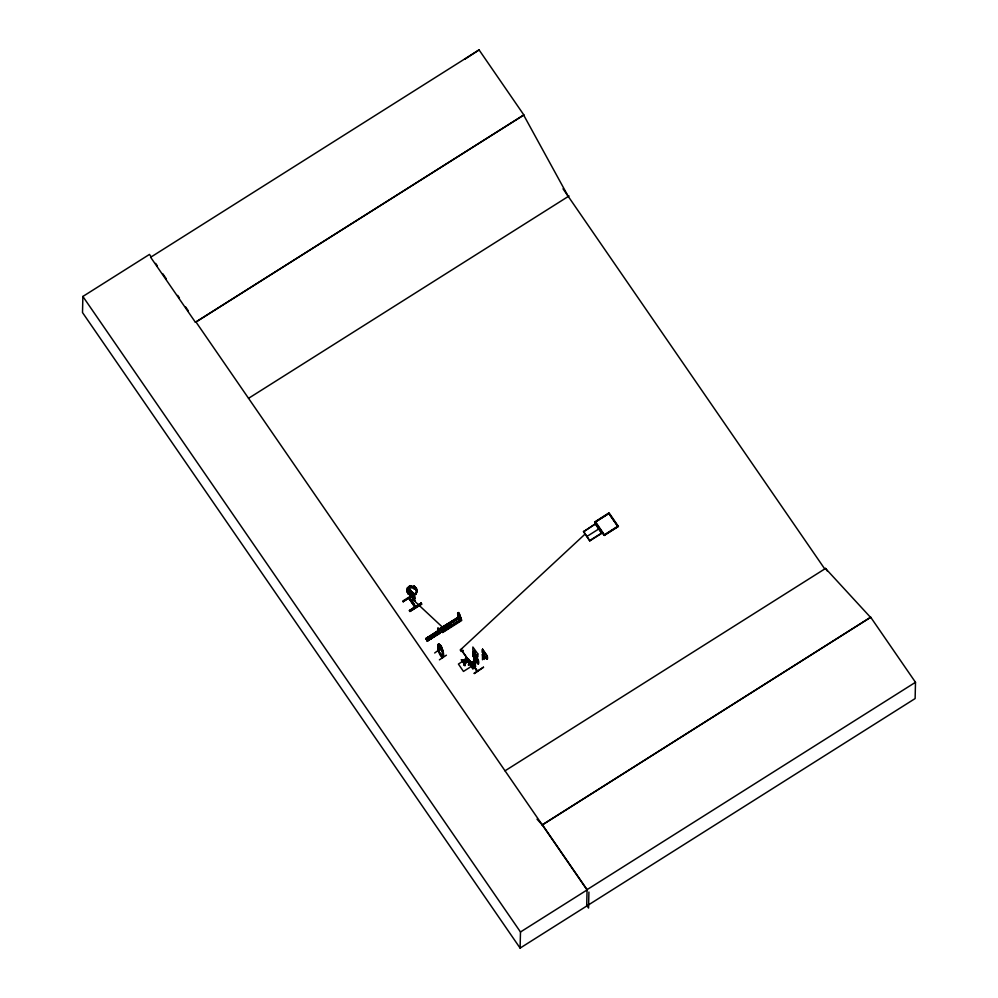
<?xml version="1.0" encoding="UTF-8"?>
<svg xmlns="http://www.w3.org/2000/svg" width="998" height="998" viewBox="0 0 998 998"><rect width="100%" height="100%" fill="white"/><g stroke="black" fill="none" stroke-linecap="round" stroke-linejoin="round"><path stroke-width="1.5" d="M151.222 256.973L149.463 254.415L82.871 296.456L82.51 312.561L520.108 948.1L915.129 698.563L915.49 682.295L870.705 617.238L542.276 824.897L870.705 617.238M195.433 322.304L523.863 114.957L479.065 49.9L150.648 257.259L195.433 322.304L523.863 114.957M408.781 598.301L409.554 597.627M408.856 598.251L414.931 607.221L415.567 606.871L409.43 597.677L408.856 598.301L409.567 597.814M410.328 592.026L414.919 598.7L414.469 595.581L410.378 589.918L410.228 594.908L410.627 590.691C407.296 591.876 412.561 598.027 414.744 600.696M410.166 594.845L413.796 594.658M410.203 590.08L410.116 594.109L414.681 600.497M412.186 591.851L413.209 593.062M414.207 600.048L414.345 596.093L414.482 600.958M414.345 596.093L414.395 600.883M415.567 606.871L409.579 597.64L415.717 606.722M427.107 637.934L428.653 640.13M439.594 631.235L438.434 630.599L440.23 633.194L427.369 640.953M427.967 637.385L429.527 639.593M430.412 635.851L431.972 638.046M431.71 635.027L433.257 637.235M434.666 652.991L440.318 648.912M437.374 631.647L438.559 630.424L425.684 638.658L439.095 630.961C440.343 632.857 438.559 631.06 438.746 631.996M438.584 628.416L437.735 628.353M438.097 650.796L438.833 651.432L438.509 644.309L438.047 650.883M438.559 630.424L425.784 638.77M438.596 651.594L438.596 643.785M438.983 631.734L439.095 630.961M439.394 659.84L446.405 655.187M439.993 632.507L427.344 641.015L440.106 632.682L426.932 640.454L439.681 632.395L440.205 633.169M440.13 646.018L441.528 649.561L441.59 647.028M440.106 644.858C443.885 651.32 439.282 642.225 440.093 645.644M442.451 632.27L440.093 628.728L442.613 632.557L461.725 620.482L460.128 618.261M442.413 650.484C443.786 649.199 440.717 657.932 442.638 656.559M439.095 644.209C446.168 651.657 444.085 665.491 438.509 651.519M442.513 656.547L442.663 650.334M443.337 626.769L445.669 630.15L412.448 599.137M442.638 656.796L443.012 657.42L443.087 650.309M445.27 625.546L447.603 628.84M446.992 624.461L449.337 627.767M448.938 623.239L451.271 626.532M457.446 618.161L457.271 617.55L459.404 621.018M458.444 613.471L458.469 612.597L457.97 613.221M460.016 614.855L458.494 612.535L460.565 617.363M460.552 618.985L459.853 617.251L460.739 618.174C460.864 620.095 458.905 617.113 460.764 617.55M461.35 619.795L441.827 631.422L461.363 619.459M461.538 619.721L442.426 632.196M461.463 659.84L465.13 661.674L464.482 660.726L464.32 661.512L467.438 661.749L467.476 660.102L464.631 664.618L461.463 659.84L467.438 661.749L461.463 659.84L465.704 660.925M462.935 660.576L463.958 662.647L462.935 660.576L464.02 659.89L465.056 661.4L465.043 665.566L464.232 665.404L464.295 662.809M464.02 659.89L465.043 661.973L463.571 662.897M464.232 665.404L464.457 662.023M464.706 659.453L465.729 661.537L467.151 659.641L467.114 661.287L465.779 658.78L464.706 659.453L465.729 661.537M479.065 49.9L464.706 59.294M465.043 665.566L465.268 662.185M465.866 656.509L467.214 658.418L462.074 650.908L468.636 660.14L466.403 657.67L467.176 659.029M468.386 664.955L477.793 658.88L468.374 664.805M471.829 662.784L471.193 662.086M472.915 652.442L474.399 651.095L474.848 652.168L473.376 653.091L472.915 652.442L475.248 651.345L473.389 652.68L472.927 652.018L474.774 651.744M477.605 656.921L472.803 650.247L472.877 647.028L477.68 653.702L477.468 657.021L477.68 653.702M472.915 656.073L473.015 652.056M473.301 656.647L473.401 652.617M473.576 657.195L473.801 653.877L478.466 660.651C480.337 669.758 471.78 656.771 473.801 653.877M473.613 667.063L473.713 658.967L475.185 658.044L475.447 666.776L473.975 667.699L473.526 667.038L474.998 666.115L475.185 658.044M473.975 667.699L473.788 659.004L474.162 659.628L475.634 658.705M474.1 673.251L483.494 667.163M474.561 651.507L475.248 651.27M474.686 655.773L474.686 651.632M474.337 673.613L483.494 667.288M475.909 658.044L475.335 658.468M478.242 663.969L478.316 660.751L473.651 653.977M482.396 652.567L482.62 649.249L487.286 656.023C489.157 665.13 480.599 652.143 482.62 649.249M482.483 659.74L482.521 654.339L483.993 653.416L484.242 659.441M482.907 658.967L482.521 654.339M483.893 657.532L483.993 653.416M482.595 654.775L483.968 653.915L484.442 654.488L482.97 655.424L482.521 654.763L484.716 653.416L484.155 653.827M487.061 659.341L487.136 656.123L482.471 649.349M520.108 948.1L520.482 931.995L82.871 296.456M583.531 531.734L595.494 523.813L601.769 533.319L589.806 540.866L583.531 531.734L595.494 523.813M589.806 540.866L583.531 531.373M594.92 521.879L604.252 535.427L618.373 526.383L609.042 512.835L594.92 521.879L604.252 535.427M586.699 906.059L587.074 889.642L542.276 824.598M595.581 521.879L608.905 513.459L595.581 521.879L604.389 534.803L617.725 526.258L608.905 513.459M588.92 892.062L588.558 908.043L586.974 905.747M617.725 526.258L608.905 513.596M414.981 594.247L403.217 601.632M409.43 610.726L421.231 603.091L409.43 610.726L409.941 611.475L421.705 604.077L409.929 611.425M409.467 610.477L421.231 603.091M409.292 588.171L407.633 591.864L408.506 593.91M415.081 586.899L409.891 585.664L406.997 588.196L407.009 592.126L409.916 595.008M431.498 635.963L431.71 637.098M473.04 665.354C459.392 647.34 478.953 672.615 477.543 671.08M408.319 593.972L407.221 591.589L407.533 589.307L409.03 587.585L412.573 587.061L414.706 589.257M437.985 631.435L439.02 632.944L439.469 631.522L438.92 633.006L437.648 628.703M441.802 631.385L459.903 620.095L460.552 617.987M413.758 594.708L416.316 592.251L416.291 588.62L413.945 585.714L416.653 588.645L416.653 592.562L413.871 595.195L409.879 595.02M417.064 590.504L416.066 594.284L411.475 595.943L415.779 594.122L417.052 590.542L415.056 586.836M442.738 657.383L438.371 650.758L438.546 643.71L439.12 644.271M432.396 636.774L431.498 636.013M448.214 625.272L449.562 624.648M460.315 616.327L460.614 617.812M467.151 659.641L464.631 664.618L467.476 660.102M438.833 651.432L438.409 650.521M464.631 664.443L466.802 660.851M461.8 648.837L460.19 650.097L585.29 533.88M471.131 665.479L472.902 668.772L467.526 658.954M248.527 398.339L569.047 195.97M410.627 590.691L409.953 590.23M414.432 600.896L410.153 593.872M415.018 607.183L415.692 606.547M460.315 617.562L459.754 620.195L458.194 617.937L457.945 614.369L458.344 617.849L459.903 620.095M437.96 628.004L438.846 629.089M459.068 616.664L439.906 628.665L458.344 617.849M459.205 616.752L439.893 628.653M458.045 617.837L440.255 629.177M587.049 536.375L599.012 528.828M458.556 618.573L440.38 629.364L458.244 618.136M458.381 618.224L440.355 629.314M425.884 638.945L438.733 631.023L438.945 631.846M440.704 629.825L458.494 618.498M459.28 618.486L459.766 617.887M442.139 631.884L459.941 620.556M442.301 632.108L461.388 620.008M589.818 540.492L601.782 532.944M604.252 535.29L618.373 526.383M438.933 644.92L438.272 644.471M438.933 647.428L438.509 645.831L443.012 652.555M466.054 659.229L458.406 664.057L463.459 671.429L471.106 666.564L466.889 660.489M473.152 665.254L467.8 659.316L470.944 665.604M463.97 662.073L465.056 661.4M465.742 660.963L466.815 660.289M468.012 659.765L467.763 658.655M467.176 657.969L472.965 668.722M473.701 659.391L475.173 658.468L475.547 659.104L474.15 660.052L473.701 659.391L475.16 658.543M474.175 659.566L476.034 658.231M482.982 655L484.716 653.416M468.062 659.778L471.605 665.816M505.013 770.83L825.533 568.461L870.693 617.537M587.074 889.642L915.49 682.295M520.482 931.995L587.074 889.954L196.194 322.292M403.292 601.794L402.78 601.046L414.557 593.648L415.056 594.421M403.167 601.569L415.068 594.147M411.475 595.943L408.17 593.86M449.649 626.145L448.95 626.27M443.037 652.418L439.045 647.415M409.255 588.184L412.461 587.685L414.831 589.319M410.253 594.633L407.633 591.914L407.633 588.446L410.19 586.213L414.894 587.298M408.357 593.773L411.55 595.744M464.394 664.618L465.218 664.78M414.17 596.954L411.613 593.885L411.151 591.028L413.459 593.299L414.382 600.147M448.95 626.332L448.239 625.671M431.423 636.911L432.359 636.138M438.484 650.783L442.601 657.495M467.563 658.78L471.019 662.46M537.024 819.183L542.276 824.897M440.143 645.743L439.37 644.895L440.081 648.126L442.289 650.671L441.565 647.827M449.761 624.711L450.073 625.409M471.405 665.94L472.965 668.573M827.292 571.018L825.471 568.373L824.76 568.947L563.009 188.797M595.482 524.187L601.769 533.319M482.545 652.48L487.211 659.241M474.387 651.507L474.848 652.168M475.16 658.144L475.622 659.117M473.726 657.108L478.391 663.882M474.998 666.115L475.447 666.776M421.705 604.077L421.318 603.491M438.821 633.505L437.249 631.522M408.793 598.139L415.068 607.183M425.809 638.695L427.369 641.003M155.638 263.385L157.397 265.942M162.686 273.627L166.217 278.741M177.681 295.396L179.44 297.953M185.616 306.922L188.26 310.765M467.027 659.167L468.149 660.451L467.738 659.316M426.096 639.219L438.846 631.584M427.456 641.215L426.944 640.466L439.931 632.757M523.85 115.419L568.274 196.456M439.457 631.11L439.033 629.202M439.407 631.46L439.295 630.424M457.945 614.369L457.695 613.321M457.708 613.832L457.645 613.034M411.912 592.138L413.409 595.843L411.912 592.138M429.265 636.512L430.812 638.832L429.265 636.512M442.039 627.505L444.372 630.973L442.039 627.505M471.443 662.897L477.156 671.33L471.443 662.897M414.856 587.261L416.677 590.654L414.869 587.211M461.226 651.445L462.96 650.422L461.226 651.445M475.011 665.716L473.539 666.639L473.988 667.3L475.46 666.365L475.011 665.716"/></g></svg>
